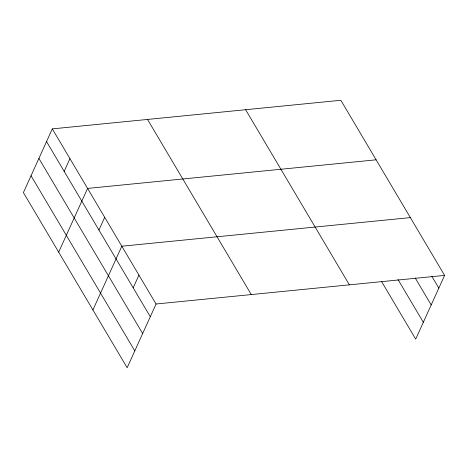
<?xml version="1.0" encoding="UTF-8"?>
<svg xmlns="http://www.w3.org/2000/svg" width="468" height="468" viewBox="0 0 468 468"><rect width="100%" height="100%" fill="white"/><g stroke="black" fill="none" stroke-linecap="round" stroke-linejoin="round"><path stroke-width="0.7" d="M52.305 128.881L23.4 192.6L127.156 367.725L156.06 304.007L52.305 128.881L340.844 100.275L444.6 275.4L415.695 339.119L381.455 281.326M64.174 171.358L69.943 158.652M58.675 252.141L87.58 188.423L376.12 159.816M98.935 230.028L104.703 217.322M92.916 309.933L121.82 246.215L410.36 217.608M133.175 287.82L138.943 275.114M156.06 304.007L444.6 275.4M431.765 276.178L438.832 288.112M415.198 277.933L431.198 304.943M398.022 279.571L423.329 322.288M245.624 109.711L349.38 284.842M147.519 119.439L251.281 294.565M46.537 141.588L150.292 316.719M38.902 158.424L142.658 333.549M31.034 175.763L134.79 350.895"/></g></svg>
